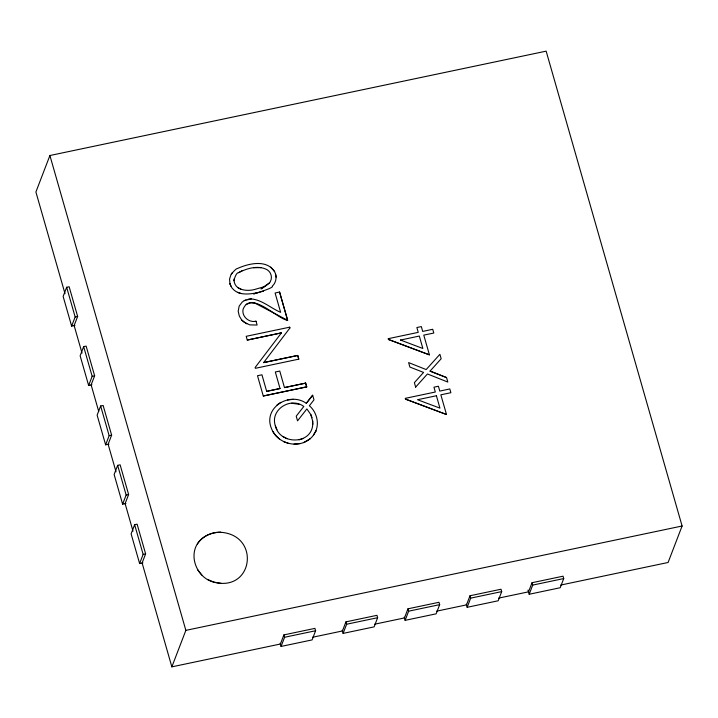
<?xml version="1.0" encoding="UTF-8"?>
<svg xmlns="http://www.w3.org/2000/svg" width="718" height="718" viewBox="0 0 718 718"><rect width="100%" height="100%" fill="white"/><g stroke="black" fill="none" stroke-linecap="round" stroke-linejoin="round"><path stroke-width="1.08" d="M232.345 272.678C228.584 277.821 235.585 268.146 237.622 268.433C248.859 263.371 266.71 259.243 274.617 271.628C277.175 276.466 276.233 282.641 272.293 286.168C275.407 288.367 235.818 298.832 263.515 291.113M234.31 278.62C232.811 286.051 235.109 272.248 238.618 272.661C247.001 268.317 258.489 264.843 267.347 269.869C270.991 272.203 272.607 277.372 270.408 281.384C270.776 283.592 249.873 296.148 269.187 283.125M312.761 424.23C311.729 445.115 279.446 444.837 275.317 425.702C269.914 409.637 290.718 396.542 303.813 406.478L296.229 416.153L297.539 420.856L306.864 408.937L310.813 414.555L312.653 420.972L312.743 424.275L312.671 420.928M315.588 431.527C319.582 422.866 316.476 411.818 309.386 405.742L313.981 399.845L312.653 395.196L306.299 403.301C289.157 391.211 262.276 408.111 271.709 429.095C276.017 439.883 288.78 446.093 300.142 443.571C305.41 442.503 310.221 439.596 313.407 435.243C317.589 428.116 316.099 430.692 313.407 435.243M560.641 585.08L668.099 562.481L682.1 526.007L546.147 51.149L49.901 155.519L35.9 191.993L65.024 293.725M82.032 353.103L74.133 325.55L77.643 316.432L69.143 286.751L66.657 287.272L63.139 296.435L71.638 326.116L74.923 325.425M71.638 326.116L75.157 316.952L66.657 287.272M98.716 411.405L91.132 384.902L94.632 375.783L86.133 346.103L83.656 346.623L80.138 355.796L88.637 385.467L91.922 384.776M88.637 385.467L92.155 376.304L83.656 346.623M116.02 471.816L108.131 444.262L111.631 435.144L103.132 405.464L100.646 405.984L97.127 415.148L105.627 444.828L108.912 444.137M105.627 444.828L109.145 435.664L100.646 405.984M133.009 531.176L125.12 503.614L128.621 494.496L120.121 464.815L117.644 465.345L114.126 474.508L122.625 504.18L125.91 503.498M122.625 504.18L126.144 495.016L117.644 465.345M280.173 643.292L281.07 646.433L312.088 639.918L315.606 630.745L314.924 628.376L283.906 634.9L280.406 644.019L171.853 666.851L142.119 562.975L145.619 553.856L137.12 524.176L134.634 524.696L131.116 533.86L139.615 563.54L142.9 562.849M231.008 286.294C228.109 279.096 231.447 288.124 232.56 288.582C238.502 295.619 248.778 294.308 256.811 292.854M238.618 272.661L242.074 270.713M263.488 286.922L255.707 289.174C248.141 291.688 234.723 290.718 234.086 280.541M237.461 292.343L241.239 293.572M241.499 289.551L237.855 287.604M139.615 563.54L143.133 554.377L134.634 524.696M253.508 267.724L261.146 267.635M251.21 298.921C262.061 299.837 270.874 308.193 280.63 312.339L275.102 293.007L279.571 292.02L287.64 320.3C277.704 319.384 250.286 289.623 243.034 309.467C241.688 316.494 248.904 322.894 256.066 321.251L257.116 325.03L249.774 324.895L244.048 322.202L241.733 320.075L239.3 316.001L238.196 311.19L239.184 306.083L242.172 302.107L244.246 300.627L251.228 298.876L248.096 299.209M246.086 299.819L244.228 300.671M246.139 304.405L250.851 302.709L254.98 303.14L287.64 320.3L279.571 292.02M241.733 320.075L246.777 323.827M270.695 267.132L274.617 271.628M247.279 340.045L281.456 332.856L247.261 340.09L246.211 336.311L289.632 327.184L289.875 328.027L263.605 362.626L297.701 355.455L263.623 362.581M254.89 321.413L256.066 321.251M275.622 274.213L276.125 277.175M197.324 544.056C202.35 536.238 211.532 531.975 220.704 532.235C213.811 532.226 206.91 534.38 201.596 538.949C186.545 552.052 195.565 577.802 213.982 582.208C253.49 592.26 260.598 534.973 220.686 532.289M306.703 386.885L305.635 383.161L306.703 386.885L263.282 396.022L257.502 375.729L261.953 374.796L266.665 391.355L280.029 388.546L275.317 371.987L279.769 371.044L284.481 387.603L305.653 383.116L284.499 387.558M289.632 327.184L289.875 328.027M197.477 569.598L201.83 575.028M266.665 391.355L280.047 388.501M171.853 666.851L185.854 630.368L49.901 155.519M207.439 579.381L214 582.163L221.009 583.339M277.058 404.916L280.72 402.367M298.787 359.144L297.701 355.455L298.787 359.144L255.348 368.316L255.141 367.49L281.456 332.856M272.822 431.455L275.667 435.485L279.32 438.94M275.317 425.702L277.031 429.75M287.478 399.962L293.285 399.334M291.562 403.256L298.957 404.216M283.027 436.526L287.065 438.734M283.619 441.633L288.412 443.356M306.281 403.345L312.635 395.241M293.994 444.119L300.142 443.571M299.038 439.892L303.283 438.492M310.813 414.555L311.998 417.67M303.606 442.629L310.463 438.554M388.393 339.443L429.418 354.827L423.773 335.118L433.78 333.053L432.73 329.275L422.687 331.429L421.331 326.591L416.88 327.525L418.235 332.371L388.178 338.69L388.393 339.443L429.4 354.871M281.07 646.433L284.588 637.27L283.906 634.9M400.447 340.063L419.321 336.051L422.848 348.481L400.464 340.018M405.473 399.109L446.497 414.483L440.843 394.819L450.859 392.71L449.809 388.941L439.775 391.095L438.42 386.248L433.959 387.19L435.314 392.028L405.257 398.346L405.473 399.109L446.479 414.528M415.623 387.137L427.452 373.961L447.808 382.057L446.56 377.578L430.055 371.107L441.166 358.749L439.892 354.315L426.169 369.573L408.623 362.59L409.879 367.069L423.575 372.427L414.367 382.649L415.641 387.092M430.055 371.107L446.56 377.578M342.199 630.251L343.105 633.393L374.114 626.868L377.632 617.704L376.959 615.326L345.941 621.851L342.441 630.969L312.492 637.27M343.105 633.393L346.623 624.229L345.941 621.851M436.382 395.762L417.526 399.72L439.928 408.138L436.4 395.708M404.234 617.202L405.131 620.343L436.149 613.827L439.667 604.655L438.985 602.285L407.968 608.81L404.467 617.929L374.527 624.22M405.131 620.343L408.65 611.18L407.968 608.81M466.26 604.161L467.158 607.302L498.175 600.778L501.694 591.614L501.011 589.236L470.003 595.76L466.503 604.879L436.553 611.18M467.158 607.302L470.676 598.139L470.003 595.76M527.99 590.061L529.193 594.253L560.211 587.728L563.729 578.564L563.047 576.195L532.029 582.72L528.529 591.838L498.588 598.13M529.193 594.253L532.711 585.089L532.029 582.72M231.016 274.572L229.545 279.078L229.975 283.816M75.157 316.952L77.643 316.432M92.155 376.304L94.632 375.783M263.3 395.977L306.721 386.84M109.145 435.664L111.631 435.144M126.144 495.016L128.621 494.496M143.133 554.377L145.619 553.856M185.854 630.368L682.1 526.007M284.588 637.27L315.606 630.745M346.623 624.229L377.632 617.704M408.65 611.18L439.667 604.655M470.676 598.139L501.694 591.614M532.711 585.089L563.729 578.564"/></g></svg>
